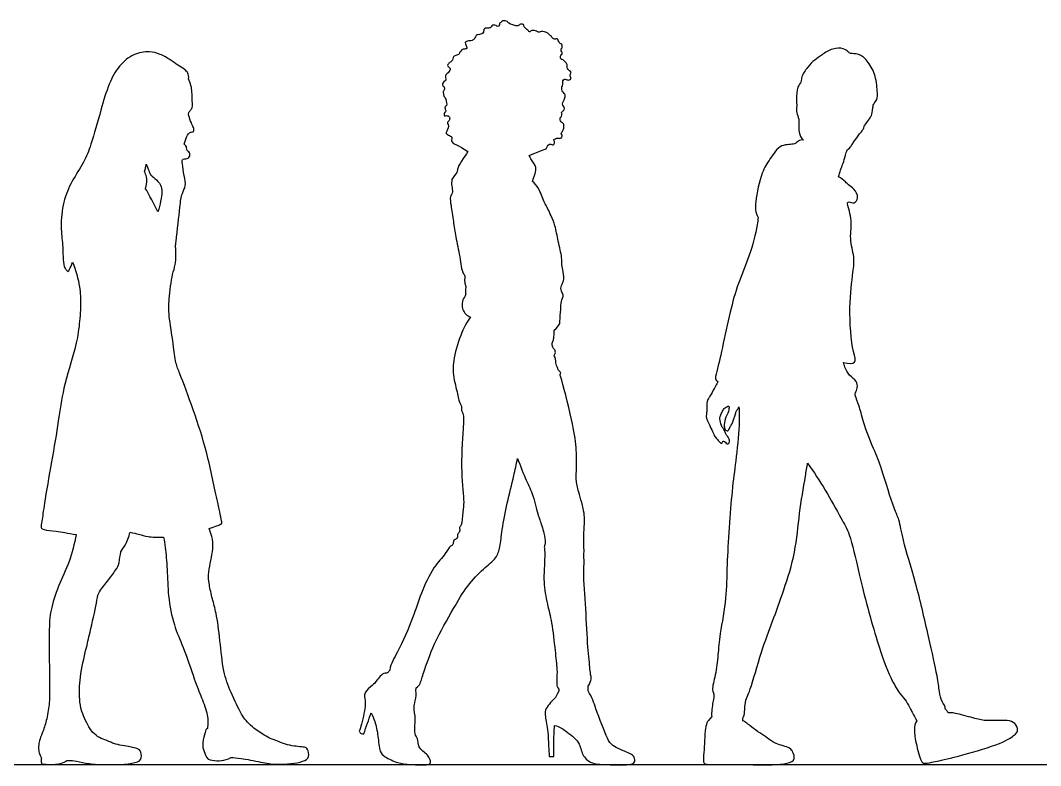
# Model space of a CAD drawing. Header units: millimetres. Extents: x 71.6 to 121.6, y 1.1 to 34.5.
# Drawn here: x 80.25 to 82.641, y 6.647 to 8.393 of the extents above; entities that cross this region are included whole.
import ezdxf

# ---------------------------------------------------------------- set-up
doc = ezdxf.new("R2010")
doc.units = ezdxf.units.MM

msp = doc.modelspace()

# ---------------------------------------------------------------- linework, layer by layer
msp.add_line((78.4179, 6.6488), (87.1405, 6.6488))
for points in [[(81.1764, 6.8216), (81.1777, 6.8285)], [(81.5115, 6.8259), (81.5115, 6.8209)]]:
    msp.add_lwpolyline(points)
for points, knots in [([(81.4421, 8.0769), (81.4756, 8.0905), (81.4836, 8.0913), (81.4844, 8.0992), (81.4913, 8.1057), (81.4987, 8.0996), (81.5041, 8.1074), (81.4974, 8.1148), (81.5049, 8.1157), (81.5088, 8.1189), (81.5167, 8.1149), (81.5217, 8.1248), (81.5154, 8.1276), (81.5221, 8.1354), (81.5229, 8.1384), (81.5254, 8.1501), (81.5188, 8.1544), (81.5156, 8.1573), (81.5144, 8.1623), (81.5148, 8.165), (81.5195, 8.1679), (81.5188, 8.1751), (81.5172, 8.1782), (81.5254, 8.1836), (81.5253, 8.1905), (81.5201, 8.194), (81.5207, 8.2018), (81.5252, 8.2068), (81.5274, 8.2162), (81.5268, 8.2209), (81.5224, 8.2241), (81.5187, 8.228), (81.5181, 8.2354), (81.5201, 8.2404), (81.5222, 8.2463), (81.5197, 8.2518), (81.5253, 8.2577), (81.5326, 8.2526), (81.5412, 8.2548), (81.54, 8.2619), (81.5368, 8.2652), (81.5427, 8.2721), (81.5367, 8.2756), (81.5334, 8.2785), (81.5307, 8.2821), (81.5318, 8.2864), (81.531, 8.2926), (81.5241, 8.2988), (81.5215, 8.3012), (81.5153, 8.3022), (81.5157, 8.3119), (81.5198, 8.3143), (81.5201, 8.3179), (81.5167, 8.3215), (81.5171, 8.3271), (81.5202, 8.3282), (81.5197, 8.3379), (81.5149, 8.3387), (81.5126, 8.3415), (81.5106, 8.3462), (81.5088, 8.3506), (81.5047, 8.3503), (81.502, 8.3492), (81.4968, 8.3518), (81.4963, 8.3544), (81.4884, 8.3604), (81.4877, 8.3644), (81.4694, 8.3695), (81.4672, 8.3638), (81.4569, 8.3698), (81.4529, 8.3699), (81.4454, 8.3696), (81.4439, 8.3652), (81.4387, 8.3712), (81.4298, 8.3776), (81.4304, 8.3848), (81.4241, 8.3847), (81.4198, 8.3845), (81.4171, 8.3803), (81.4085, 8.3804), (81.3909, 8.3876), (81.3917, 8.3916), (81.3793, 8.3944), (81.3772, 8.3879), (81.3716, 8.3874), (81.3738, 8.3828), (81.3678, 8.377), (81.3653, 8.3822), (81.358, 8.383), (81.3543, 8.3814), (81.3518, 8.375), (81.3434, 8.3756), (81.3374, 8.375), (81.3353, 8.3694), (81.3363, 8.3651), (81.3259, 8.3586), (81.3195, 8.3612), (81.3159, 8.355), (81.3144, 8.3495), (81.3082, 8.3458), (81.3025, 8.3457), (81.2928, 8.3442), (81.2918, 8.3388), (81.3005, 8.3247), (81.2862, 8.3283), (81.278, 8.3172), (81.2786, 8.3132), (81.2699, 8.3119), (81.2625, 8.3074), (81.2635, 8.3), (81.2572, 8.2954), (81.2542, 8.2935), (81.2484, 8.2854), (81.2606, 8.2822), (81.2526, 8.2692), (81.244, 8.2656), (81.2486, 8.2529), (81.2429, 8.2512), (81.2392, 8.2466), (81.239, 8.2419), (81.2409, 8.2396), (81.2459, 8.2354), (81.2412, 8.2274), (81.2407, 8.2263), (81.2416, 8.2169), (81.2429, 8.2153), (81.2448, 8.2132), (81.2473, 8.209), (81.2505, 8.1928), (81.2449, 8.1929), (81.2443, 8.1854), (81.2474, 8.1827), (81.246, 8.1794), (81.2415, 8.1747), (81.2445, 8.1677), (81.2483, 8.1715), (81.2577, 8.1678), (81.255, 8.1585), (81.2512, 8.1566), (81.2506, 8.1514), (81.2553, 8.1462), (81.2479, 8.1308), (81.2475, 8.1285), (81.2527, 8.1243), (81.2633, 8.1205), (81.2584, 8.1128), (81.2644, 8.1031), (81.2734, 8.1025), (81.2988, 8.0858)], [0, 0, 0, 0, 0.194335, 0.359377, 0.530588, 0.696871, 0.853548, 1.017464, 1.154185, 1.293759, 1.457902, 1.63047, 1.761334, 1.936665, 2.060162, 2.261195, 2.424222, 2.552788, 2.688368, 2.785561, 2.921889, 3.081574, 3.184745, 3.365237, 3.515908, 3.661652, 3.821337, 3.984479, 4.17349, 4.303403, 4.441477, 4.584384, 4.747286, 4.891772, 5.043281, 5.187219, 5.336578, 5.511908, 5.676311, 5.823962, 5.947407, 6.107957, 6.250411, 6.38565, 6.509917, 6.634398, 6.787741, 6.972413, 7.09074, 7.228265, 7.403376, 7.531991, 7.637764, 7.772979, 7.907668, 8.010592, 8.186053, 8.312962, 8.426165, 8.567424, 8.695862, 8.810056, 8.918209, 9.056463, 9.158024, 9.342977, 9.47356, 9.724595, 9.850706, 10.045452, 10.181742, 10.341893, 10.446569, 10.599177, 10.808474, 10.952274, 11.090969, 11.218689, 11.341384, 11.522189, 11.783543, 11.889068, 12.084731, 12.234189, 12.356166, 12.476097, 12.628147, 12.753052, 12.915284, 13.036205, 13.184643, 13.356466, 13.504246, 13.642038, 13.765264, 13.967543, 14.119099, 14.269047, 14.418431, 14.574958, 14.729115, 14.911458, 15.04392, 15.255146, 15.441552, 15.661234, 15.768997, 15.941466, 16.1175, 16.274217, 16.43532, 16.563001, 16.727199, 16.900188, 17.111527, 17.292831, 17.491853, 17.624067, 17.772504, 17.899387, 18.004913, 18.150371, 18.323397, 18.404262, 18.588855, 18.680876, 18.775526, 18.920554, 19.155964, 19.270323, 19.424233, 19.543005, 19.649903, 19.805214, 19.945959, 20.065072, 20.238305, 20.410129, 20.534354, 20.661437, 20.817964, 21.064821, 21.151295, 21.306519, 21.497375, 21.654941, 21.848303, 22.054958, 22.054958, 22.054958, 22.054958]), ([(82.2478, 8.1893), (82.2485, 8.1927), (82.2503, 8.1999), (82.2596, 8.2079), (82.2585, 8.2294), (82.2547, 8.2684), (82.236, 8.2984), (82.2165, 8.3168), (82.195, 8.3145), (82.1904, 8.3202), (82.1786, 8.3295), (82.1528, 8.3286), (82.1288, 8.3134), (82.1113, 8.3008), (82.095, 8.2849), (82.08, 8.2623), (82.0813, 8.2496), (82.0699, 8.2378), (82.0682, 8.2084), (82.0701, 8.1934), (82.0682, 8.1768), (82.076, 8.1618), (82.0736, 8.1433), (82.0763, 8.1209), (82.0826, 8.1155), (82.0856, 8.1131)], [-5.693672, -5.693672, -5.693672, -5.693672, -5.510761, -5.324423, -5.07175, -4.715246, -4.377617, -4.091231, -3.846381, -3.70214, -3.49387, -3.212734, -2.911313, -2.649669, -2.376014, -2.087034, -1.89606, -1.677495, -1.374827, -1.149266, -0.925202, -0.699495, -0.45293, -0.190289, 0, 0, 0, 0]), ([(80.6439, 8.2567), (80.646, 8.2682), (80.6339, 8.2798), (80.6183, 8.2882), (80.601, 8.3013), (80.5777, 8.3151), (80.5512, 8.3221), (80.5132, 8.3153), (80.4796, 8.2877), (80.4555, 8.2435), (80.4385, 8.1836), (80.4159, 8.1034), (80.3998, 8.0609), (80.369, 8.0166), (80.349, 7.9686), (80.3432, 7.9104), (80.349, 7.869), (80.3494, 7.841), (80.3512, 7.8165), (80.3565, 7.8092), (80.3615, 7.8032), (80.3654, 7.811), (80.3699, 7.8204), (80.3718, 7.8269)], [-12.456278, -12.456278, -12.456278, -12.456278, -12.201205, -11.9458, -11.674889, -11.371371, -11.067095, -10.711661, -10.331314, -9.922309, -9.452195, -8.918395, -8.520026, -8.098275, -7.67226, -7.225335, -6.847501, -6.533467, -6.250575, -6.073346, -5.938096, -5.791971, -5.551026, -5.551026, -5.551026, -5.551026]), ([(80.6336, 8.1032), (80.642, 8.1314), (80.6503, 8.1307), (80.6575, 8.1338), (80.6553, 8.1432), (80.6502, 8.1528), (80.6443, 8.1693), (80.6437, 8.1765), (80.6473, 8.1826), (80.6544, 8.1891), (80.6517, 8.205), (80.6524, 8.2254), (80.65, 8.2406), (80.6463, 8.2516), (80.6439, 8.2567)], [0, 0, 0, 0, 0.260306, 0.457079, 0.67448, 0.943923, 1.268515, 1.472522, 1.671479, 1.900465, 2.203533, 2.559483, 2.865863, 3.186785, 3.186785, 3.186785, 3.186785]), ([(82.2283, 8.1469), (82.2397, 8.1616), (82.2453, 8.1704), (82.2475, 8.1783), (82.2478, 8.1893)], [0, 0, 0, 0, 0.4589706, 0.8732954, 0.8732954, 0.8732954, 0.8732954]), ([(82.2168, 8.1275), (82.2199, 8.1303), (82.2252, 8.1362), (82.2275, 8.1435), (82.2283, 8.1469)], [-6.532126, -6.532126, -6.532126, -6.532126, -6.382283, -6.2652854, -6.2652854, -6.2652854, -6.2652854]), ([(82.0856, 8.1131), (82.0808, 8.1137), (82.0723, 8.1114), (82.0653, 8.1011), (82.0304, 8.1055), (82.0066, 8.0676), (81.9855, 8.0372), (81.9723, 7.9701), (81.9719, 7.9433), (81.9791, 7.9317)], [12.783746, 12.783746, 12.783746, 12.783746, 12.97535, 13.1695, 13.488583, 13.860468, 14.226277, 14.708646, 15.041706, 15.041706, 15.041706, 15.041706]), ([(82.188, 8.0897), (82.1914, 8.0923), (82.1979, 8.0985), (82.2012, 8.1077), (82.2104, 8.1167), (82.2168, 8.1275)], [0, 0, 0, 0, 0.2542352, 0.4814205, 0.7748994, 0.7748994, 0.7748994, 0.7748994]), ([(80.6132, 7.8638), (80.6137, 7.8674), (80.6175, 7.8985), (80.6231, 7.9528), (80.6271, 7.9875), (80.6388, 8.0052), (80.6332, 8.0296), (80.6295, 8.0554), (80.628, 8.0677), (80.6345, 8.0693), (80.6414, 8.0689), (80.6485, 8.0756), (80.646, 8.0859), (80.6395, 8.0882), (80.6399, 8.0948), (80.6371, 8.1009), (80.6336, 8.1032)], [3.327668, 3.327668, 3.327668, 3.327668, 3.397716, 3.913138, 4.245526, 4.494052, 4.778488, 5.077471, 5.240935, 5.371622, 5.520174, 5.70121, 5.876885, 6.013454, 6.151176, 6.333441, 6.333441, 6.333441, 6.333441]), ([(81.2988, 8.0858), (81.289, 8.073), (81.2716, 8.0455), (81.2756, 8.0362), (81.255, 8.0215), (81.2658, 7.9909), (81.2557, 7.9802), (81.2595, 7.9582), (81.2648, 7.9214), (81.2698, 7.8856), (81.2802, 7.8416), (81.2845, 7.8007), (81.2944, 7.7954), (81.288, 7.7806), (81.294, 7.7699)], [0.552185, 0.552185, 0.552185, 0.552185, 0.961764, 1.129169, 1.395702, 1.712657, 1.921609, 2.189224, 2.552209, 2.910703, 3.321104, 3.687749, 3.86023, 4.116226, 4.116226, 4.116226, 4.116226]), ([(82.1675, 8.027), (82.1681, 8.0301), (82.1713, 8.0369), (82.1735, 8.0475), (82.1791, 8.059), (82.1826, 8.0746), (82.1865, 8.0856), (82.188, 8.0897)], [0.1597892, 0.1597892, 0.1597892, 0.1597892, 0.3424408, 0.5282206, 0.7284161, 0.9760529, 1.130165, 1.130165, 1.130165, 1.130165]), ([(81.45, 8.0161), (81.4585, 8.0376), (81.4595, 8.0503), (81.4504, 8.0624), (81.4441, 8.0734), (81.4421, 8.0769)], [-2.6433514, -2.6433514, -2.6433514, -2.6433514, -2.3102244, -1.9187119, -1.7462792, -1.7462792, -1.7462792, -1.7462792]), ([(80.5403, 8.039), (80.5415, 8.0422), (80.5434, 8.0487), (80.5442, 8.0537), (80.5445, 8.0562)], [0, 0, 0, 0, 0.1827939, 0.3401007, 0.3401007, 0.3401007, 0.3401007]), ([(80.5431, 7.999), (80.5464, 8.0143), (80.5467, 8.0243), (80.5424, 8.0349), (80.5403, 8.039)], [1.1869121, 1.1869121, 1.1869121, 1.1869121, 1.5365985, 1.7747838, 1.7747838, 1.7747838, 1.7747838]), ([(80.5445, 8.0562), (80.5493, 8.0459), (80.5514, 8.0389), (80.5551, 8.0302), (80.5653, 8.0235), (80.5802, 8.0082), (80.5817, 7.9913), (80.58, 7.9734), (80.5747, 7.9536), (80.5721, 7.945)], [-3.10774, -3.10774, -3.10774, -3.10774, -2.898656, -2.717321, -2.504433, -2.226408, -1.983403, -1.687092, -1.473518, -1.473518, -1.473518, -1.473518]), ([(81.5007, 7.6675), (81.5152, 7.6793), (81.5134, 7.6891), (81.5175, 7.7162), (81.5157, 7.734), (81.5253, 7.75), (81.516, 7.7583), (81.5171, 7.7733), (81.525, 7.7826), (81.5227, 7.8047), (81.518, 7.8204), (81.5198, 7.8388), (81.5096, 7.8761), (81.5043, 7.9114), (81.4939, 7.9348), (81.4866, 7.9518), (81.4766, 7.968), (81.4657, 8.0009), (81.4552, 8.0111), (81.45, 8.0161)], [1.196029, 1.196029, 1.196029, 1.196029, 1.416843, 1.737872, 2.004925, 2.247453, 2.444966, 2.669698, 2.880878, 3.162742, 3.412135, 3.670216, 4.051958, 4.425974, 4.733283, 4.991621, 5.261569, 5.618938, 5.906054, 5.906054, 5.906054, 5.906054]), ([(82.1791, 7.5918), (82.1914, 7.5883), (82.212, 7.588), (82.1985, 7.6218), (82.1908, 7.721), (82.2012, 7.8005), (82.2059, 7.839), (82.1918, 7.8822), (82.2024, 7.9268), (82.1855, 7.9658), (82.1925, 7.9693), (82.2051, 7.9624), (82.2158, 7.9786), (82.2052, 7.9992), (82.1908, 8.0076), (82.1841, 8.0153), (82.1732, 8.0234), (82.1675, 8.027)], [1.719015, 1.719015, 1.719015, 1.719015, 2.002242, 2.289402, 2.875488, 3.396544, 3.742057, 4.112202, 4.507954, 4.851903, 4.965219, 5.160661, 5.375857, 5.639937, 5.86745, 6.048995, 6.304335, 6.304335, 6.304335, 6.304335]), ([(80.5721, 7.945), (80.5661, 7.957), (80.5536, 7.9807), (80.5466, 7.9929), (80.5431, 7.999)], [-0.6264833, -0.6264833, -0.6264833, -0.6264833, -0.2630415, 0, 0, 0, 0]), ([(81.9791, 7.9317), (81.9785, 7.9261), (81.9752, 7.899), (81.9598, 7.8413), (81.9313, 7.7771), (81.9126, 7.7094), (81.8961, 7.629), (81.8819, 7.5682), (81.8767, 7.5509), (81.8849, 7.5469)], [-7.389641, -7.389641, -7.389641, -7.389641, -7.251875, -6.73838, -6.231782, -5.726, -5.16889, -4.686361, -4.441053, -4.441053, -4.441053, -4.441053]), ([(80.6921, 7.2022), (80.7043, 7.2064), (80.7222, 7.2122), (80.7219, 7.219), (80.7102, 7.27), (80.6883, 7.3816), (80.6568, 7.4755), (80.6247, 7.5638), (80.6128, 7.5904), (80.6086, 7.6357), (80.5969, 7.7015), (80.5975, 7.7381), (80.6051, 7.7989), (80.6141, 7.8197), (80.615, 7.8497), (80.6132, 7.8638)], [8.558636, 8.558636, 8.558636, 8.558636, 8.868715, 8.986701, 9.377045, 9.999633, 10.59242, 11.133779, 11.437464, 11.818945, 12.28489, 12.647345, 13.082397, 13.36474, 13.738584, 13.738584, 13.738584, 13.738584]), ([(80.3718, 7.8269), (80.3796, 7.8084), (80.3901, 7.7689), (80.3915, 7.7272), (80.3877, 7.6736), (80.3784, 7.6225), (80.3487, 7.5302), (80.3392, 7.4544), (80.3229, 7.3596), (80.3059, 7.2653), (80.3007, 7.2217), (80.2965, 7.2047), (80.3057, 7.198), (80.3353, 7.197), (80.36, 7.1915), (80.3803, 7.1882)], [0, 0, 0, 0, 0.449432, 0.826007, 1.239618, 1.662919, 2.226333, 2.738594, 3.309391, 3.881963, 4.260952, 4.479726, 4.647731, 4.955491, 5.328302, 5.328302, 5.328302, 5.328302]), ([(81.294, 7.7699), (81.2933, 7.7661), (81.292, 7.7584), (81.2951, 7.7498), (81.2852, 7.7391), (81.2845, 7.7236), (81.2866, 7.7156), (81.2925, 7.7046), (81.3009, 7.6993), (81.3045, 7.6982)], [0, 0, 0, 0, 0.195114, 0.358242, 0.568058, 0.788607, 0.953922, 1.160609, 1.340539, 1.340539, 1.340539, 1.340539]), ([(81.3045, 7.6982), (81.297, 7.6867), (81.2832, 7.663), (81.2641, 7.6021), (81.2631, 7.5585), (81.2759, 7.5145), (81.2766, 7.501), (81.2855, 7.488), (81.2828, 7.4792), (81.2897, 7.4709), (81.287, 7.4311), (81.2808, 7.3372), (81.2908, 7.2653), (81.2867, 7.2466), (81.2853, 7.2082), (81.2777, 7.2073), (81.2809, 7.1979), (81.2772, 7.1911), (81.2734, 7.189), (81.2759, 7.181), (81.2692, 7.1763), (81.264, 7.1744), (81.2646, 7.1632), (81.2562, 7.1624), (81.2454, 7.1407), (81.216, 7.1111), (81.1878, 7.0493), (81.171, 6.9934), (81.1365, 6.9159), (81.1184, 6.8862), (81.1154, 6.8705)], [0, 0, 0, 0, 0.376065, 0.835612, 1.233009, 1.617765, 1.833595, 2.053484, 2.218302, 2.387466, 2.738405, 3.325239, 3.817587, 4.074465, 4.308717, 4.435902, 4.60072, 4.757664, 4.867809, 5.018625, 5.173917, 5.304547, 5.47738, 5.620539, 5.887953, 6.266284, 6.735957, 7.189788, 7.727571, 8.088034, 8.088034, 8.088034, 8.088034]), ([(81.5807, 6.833), (81.5895, 6.8464), (81.5858, 6.8616), (81.5845, 6.8785), (81.5782, 6.9382), (81.5753, 7.0229), (81.5682, 7.104), (81.5724, 7.1267), (81.5693, 7.1353), (81.572, 7.1486), (81.5693, 7.1673), (81.5713, 7.2045), (81.5736, 7.2377), (81.5583, 7.2875), (81.5514, 7.3166), (81.554, 7.346), (81.5535, 7.3961), (81.5438, 7.4524), (81.5181, 7.5553), (81.514, 7.563), (81.518, 7.5678), (81.5108, 7.572), (81.5079, 7.5821), (81.5045, 7.5867), (81.5051, 7.6033), (81.4994, 7.6072), (81.5046, 7.6124), (81.5031, 7.6222), (81.4963, 7.6268), (81.4958, 7.6372), (81.4999, 7.6447), (81.5, 7.6522), (81.5018, 7.661), (81.5007, 7.6675)], [6.245535, 6.245535, 6.245535, 6.245535, 6.510214, 6.760251, 7.210895, 7.789095, 8.328945, 8.600134, 8.770382, 8.982167, 9.244545, 9.606357, 9.961576, 10.39083, 10.718885, 11.03851, 11.449524, 11.939671, 12.546391, 12.703416, 12.823447, 12.980174, 13.171063, 13.319536, 13.557353, 13.693081, 13.835176, 14.014665, 14.182358, 14.366384, 14.538553, 14.706803, 14.909332, 14.909332, 14.909332, 14.909332]), ([(82.4176, 6.7798), (82.4185, 6.7853), (82.4079, 6.7971), (82.4036, 6.8216), (82.3991, 6.859), (82.3796, 6.9437), (82.3483, 7.0816), (82.3183, 7.1716), (82.3107, 7.2236), (82.2961, 7.2498), (82.2692, 7.343), (82.2508, 7.3871), (82.2242, 7.452), (82.2173, 7.489), (82.2067, 7.5121), (82.2062, 7.5205), (82.2135, 7.5321), (82.2105, 7.549), (82.1921, 7.5602), (82.1821, 7.5805), (82.18, 7.588), (82.1791, 7.5918)], [5.517362, 5.517362, 5.517362, 5.517362, 5.753441, 6.039105, 6.390164, 6.922853, 7.477325, 8.040194, 8.442492, 8.7606, 9.316677, 9.739785, 10.212603, 10.575093, 10.852956, 11.011741, 11.216729, 11.440681, 11.705234, 11.974955, 12.171641, 12.171641, 12.171641, 12.171641]), ([(81.8849, 7.5469), (81.883, 7.5433), (81.8793, 7.5365), (81.8688, 7.517), (81.8639, 7.5089), (81.8585, 7.5006), (81.8586, 7.4838), (81.8587, 7.4751), (81.8569, 7.4639), (81.8591, 7.4568), (81.8649, 7.4451), (81.8722, 7.43), (81.8772, 7.418), (81.8836, 7.4111), (81.8896, 7.4042), (81.8935, 7.4009), (81.8962, 7.4047), (81.8959, 7.4085), (81.9009, 7.4065), (81.9037, 7.4023), (81.9093, 7.3997), (81.9129, 7.4064), (81.9109, 7.414), (81.903, 7.4239), (81.9006, 7.4327), (81.8922, 7.4428), (81.8886, 7.4594), (81.8901, 7.4669), (81.8952, 7.4753), (81.8981, 7.4842), (81.9053, 7.4868), (81.91, 7.4905), (81.9113, 7.4869), (81.9101, 7.4756), (81.9008, 7.4594), (81.8989, 7.443), (81.9011, 7.4334), (81.9091, 7.4296), (81.9127, 7.4404), (81.9175, 7.4463), (81.9264, 7.4715), (81.9274, 7.4778), (81.9325, 7.4842), (81.9342, 7.4876)], [0, 0, 0, 0, 0.200253, 0.466979, 0.64526, 0.820842, 1.05211, 1.22738, 1.413667, 1.568583, 1.773893, 2.01251, 2.217782, 2.393642, 2.568264, 2.682039, 2.792283, 2.887211, 2.99932, 3.134173, 3.258915, 3.396924, 3.556389, 3.757693, 3.929749, 4.136522, 4.369106, 4.526112, 4.703619, 4.874377, 5.032949, 5.157595, 5.243953, 5.432112, 5.68435, 5.916852, 6.091318, 6.23031, 6.400729, 6.574209, 6.863189, 7.016636, 7.209719, 7.209719, 7.209719, 7.209719]), ([(81.9342, 7.4876), (81.9347, 7.4731), (81.9356, 7.4446), (81.9267, 7.3555), (81.9167, 7.2916), (81.9047, 7.1157), (81.9056, 7.0439), (81.8895, 6.956), (81.8848, 6.9065), (81.8807, 6.8616), (81.8693, 6.8245), (81.8773, 6.8134), (81.8728, 6.7981), (81.8694, 6.7705), (81.8703, 6.7615)], [0, 0, 0, 0, 0.37814, 0.901846, 1.390467, 2.137899, 2.648235, 3.174054, 3.58337, 3.987409, 4.331981, 4.519404, 4.763777, 5.052508, 5.052508, 5.052508, 5.052508]), ([(81.1777, 6.8285), (81.1825, 6.8316), (81.1877, 6.84), (81.1959, 6.8685), (81.2189, 6.935), (81.2648, 7.0141), (81.2952, 7.0677), (81.3337, 7.1075), (81.3658, 7.1315), (81.375, 7.1599), (81.3781, 7.1989), (81.3913, 7.2664), (81.4049, 7.3182), (81.4123, 7.3528), (81.4151, 7.3664)], [9.113529, 9.113529, 9.113529, 9.113529, 9.31461, 9.614878, 10.095953, 10.647362, 11.097216, 11.517844, 11.871654, 12.17151, 12.524157, 12.931446, 13.387737, 13.673413, 13.673413, 13.673413, 13.673413]), ([(81.4151, 7.3664), (81.4216, 7.3494), (81.4349, 7.3143), (81.4522, 7.2823), (81.463, 7.2324), (81.4677, 7.2235), (81.4771, 7.1913), (81.4815, 7.1702), (81.477, 7.1602), (81.4795, 7.1514), (81.4783, 7.1171), (81.4753, 7.0773), (81.4844, 7.0241), (81.4966, 6.982), (81.5025, 6.9168), (81.5083, 6.8742), (81.5072, 6.8495), (81.507, 6.8389), (81.508, 6.8303), (81.5115, 6.8259)], [0, 0, 0, 0, 0.430311, 0.798299, 1.19801, 1.392624, 1.724086, 1.998492, 2.175441, 2.342869, 2.674095, 3.053521, 3.473712, 3.865288, 4.335044, 4.722748, 5.001315, 5.193464, 5.380812, 5.380812, 5.380812, 5.380812]), ([(81.9431, 6.7578), (81.9482, 6.7666), (81.947, 6.7903), (81.9532, 6.8086), (81.9624, 6.8275), (81.9865, 6.9163), (82.0129, 6.9837), (82.04, 7.0592), (82.0678, 7.1465), (82.0748, 7.2383), (82.087, 7.3068), (82.0934, 7.3458), (82.0952, 7.3558)], [5.987772, 5.987772, 5.987772, 5.987772, 6.298722, 6.556162, 6.817295, 7.380861, 7.897304, 8.414714, 8.975112, 9.537184, 10.086719, 10.281856, 10.281856, 10.281856, 10.281856]), ([(82.0952, 7.3558), (82.1096, 7.3351), (82.1365, 7.2945), (82.1728, 7.227), (82.1963, 7.1878), (82.2132, 7.0999), (82.2579, 6.933), (82.2869, 6.8554), (82.3107, 6.8148), (82.3265, 6.7983), (82.336, 6.7794), (82.3427, 6.7675), (82.3508, 6.7512)], [0, 0, 0, 0, 0.527951, 1.051091, 1.456624, 2.022111, 2.695844, 3.251864, 3.655887, 3.939717, 4.218329, 4.475313, 4.475313, 4.475313, 4.475313]), ([(80.8376, 6.709), (80.832, 6.7118), (80.821, 6.7177), (80.793, 6.7362), (80.7783, 6.7522), (80.7666, 6.7674), (80.7422, 6.8198), (80.7245, 6.8657), (80.7178, 6.9413), (80.7097, 7.0032), (80.6997, 7.0363), (80.6918, 7.0718), (80.6891, 7.1009), (80.7031, 7.1539), (80.6992, 7.1829), (80.6948, 7.1962), (80.6921, 7.2022)], [-4.795156, -4.795156, -4.795156, -4.795156, -4.545546, -4.21587, -3.952081, -3.705076, -3.276195, -2.866432, -2.425221, -1.973714, -1.634286, -1.298918, -0.984145, -0.563716, -0.253539, 0, 0, 0, 0]), ([(80.3803, 7.1882), (80.3763, 7.1667), (80.3658, 7.1238), (80.3381, 7.0686), (80.319, 7.0092), (80.3162, 6.9594), (80.3184, 6.8324), (80.3182, 6.7921), (80.3112, 6.7516), (80.3046, 6.7324), (80.3009, 6.723)], [-3.462876, -3.462876, -3.462876, -3.462876, -2.998644, -2.544849, -2.106414, -1.686953, -1.047481, -0.670204, -0.316625, 0, 0, 0, 0]), ([(80.4433, 6.7086), (80.4375, 6.7108), (80.4259, 6.7176), (80.4114, 6.7319), (80.3917, 6.774), (80.3878, 6.8026), (80.3879, 6.8549), (80.4038, 6.9198), (80.4123, 6.9572), (80.4289, 7.0275), (80.4307, 7.0512), (80.454, 7.0785), (80.4727, 7.104), (80.483, 7.1212), (80.483, 7.149), (80.4967, 7.162), (80.504, 7.1831), (80.5066, 7.1937)], [0, 0, 0, 0, 0.248357, 0.507976, 0.891027, 1.202756, 1.61443, 2.078642, 2.451625, 2.928835, 3.210203, 3.544287, 3.869032, 4.124809, 4.412706, 4.658242, 4.98621, 4.98621, 4.98621, 4.98621]), ([(80.5066, 7.1937), (80.5145, 7.1922), (80.5335, 7.1879), (80.5427, 7.1827), (80.5711, 7.1819), (80.5853, 7.1817)], [6.6124238, 6.6124238, 6.6124238, 6.6124238, 6.7723559, 7.0476433, 7.2945207, 7.2945207, 7.2945207, 7.2945207]), ([(80.5853, 7.1817), (80.5868, 7.1737), (80.59, 7.1571), (80.5943, 7.104), (80.5952, 7.0447), (80.6082, 6.9754), (80.6313, 6.9272), (80.6576, 6.8477), (80.6738, 6.8067), (80.6903, 6.766), (80.6893, 6.744), (80.6881, 6.7334)], [0, 0, 0, 0, 0.28335, 0.694251, 1.145964, 1.62054, 2.045372, 2.512014, 2.89864, 3.27038, 3.593956, 3.593956, 3.593956, 3.593956]), ([(81.1083, 6.8634), (81.0995, 6.8653), (81.0847, 6.8455), (81.0759, 6.8344), (81.0535, 6.8185), (81.0584, 6.7982), (81.0586, 6.7812), (81.047, 6.7346), (81.0447, 6.7299), (81.0436, 6.7273), (81.0447, 6.7251), (81.0483, 6.7211), (81.0528, 6.7209), (81.0548, 6.7212), (81.0604, 6.7375), (81.0661, 6.7539), (81.0717, 6.7702)], [6.329738, 6.329738, 6.329738, 6.329738, 6.632734, 6.881363, 7.17152, 7.41932, 7.679867, 8.082522, 8.253734, 8.253734, 8.253734, 8.414699, 8.56205, 8.56205, 8.56205, 8.988964, 8.988964, 8.988964, 8.988964]), ([(81.1154, 6.8705), (81.1148, 6.8693), (81.1135, 6.8669), (81.1102, 6.8643), (81.1083, 6.8634)], [-0.2539489, -0.2539489, -0.2539489, -0.2539489, -0.1412612, 0, 0, 0, 0]), ([(81.0717, 6.7702), (81.0751, 6.7637), (81.0815, 6.7497), (81.0888, 6.7163), (81.0905, 6.6794), (81.104, 6.6662), (81.1356, 6.6515), (81.1623, 6.6494), (81.205, 6.6468), (81.2134, 6.654), (81.2053, 6.6736), (81.1806, 6.6877), (81.1828, 6.7106), (81.1713, 6.721), (81.1775, 6.7556), (81.171, 6.7831), (81.1747, 6.7967), (81.1794, 6.8165), (81.1764, 6.8216)], [0.70272, 0.70272, 0.70272, 0.70272, 0.971719, 1.310185, 1.65066, 1.889539, 2.215228, 2.530737, 2.895456, 3.052479, 3.295173, 3.594286, 3.846202, 4.055066, 4.386005, 4.687521, 4.912561, 5.181734, 5.181734, 5.181734, 5.181734]), ([(81.5115, 6.8209), (81.5074, 6.8135), (81.5042, 6.8055), (81.4954, 6.7979), (81.4832, 6.7836), (81.4775, 6.7683), (81.4866, 6.7354), (81.4876, 6.6922), (81.4889, 6.6762), (81.4894, 6.6683), (81.4929, 6.6683), (81.4965, 6.6683), (81.5001, 6.6683), (81.4996, 6.6852), (81.5003, 6.7191), (81.5015, 6.7335), (81.5021, 6.7407)], [6.041853, 6.041853, 6.041853, 6.041853, 6.237361, 6.447919, 6.706096, 6.941354, 7.291504, 7.69188, 7.986783, 7.986783, 7.986783, 8.184927, 8.184927, 8.184927, 8.615607, 8.897358, 8.897358, 8.897358, 8.897358]), ([(81.5021, 6.7407), (81.5143, 6.7377), (81.5282, 6.7272), (81.5619, 6.7034), (81.5651, 6.6716), (81.5873, 6.65), (81.6229, 6.6495), (81.6814, 6.6459), (81.6917, 6.6569), (81.6876, 6.6704), (81.6747, 6.6764), (81.6354, 6.693), (81.6254, 6.7098), (81.5984, 6.7784), (81.5904, 6.8061), (81.5804, 6.8215)], [0.862592, 0.862592, 0.862592, 0.862592, 1.154941, 1.558733, 1.908324, 2.234371, 2.623003, 3.104548, 3.31663, 3.528756, 3.770638, 4.173815, 4.464265, 5.010956, 5.384326, 5.384326, 5.384326, 5.384326]), ([(81.5804, 6.8215), (81.5808, 6.8238), (81.5811, 6.8284), (81.5809, 6.8315), (81.5807, 6.833)], [0, 0, 0, 0, 0.1511675, 0.2738574, 0.2738574, 0.2738574, 0.2738574]), ([(82.3508, 6.7512), (82.3468, 6.7461), (82.345, 6.7293), (82.3462, 6.7159), (82.3503, 6.6937), (82.3572, 6.6696), (82.3621, 6.653), (82.3708, 6.651), (82.3888, 6.6549), (82.4382, 6.6656), (82.549, 6.6967), (82.5824, 6.7191), (82.5896, 6.7283), (82.5824, 6.7476), (82.5642, 6.753), (82.5403, 6.7526), (82.5113, 6.7511), (82.487, 6.7568), (82.4407, 6.7705), (82.4287, 6.7706), (82.4248, 6.7701)], [0, 0, 0, 0, 0.086771, 0.173541, 0.260312, 0.347083, 0.433853, 0.520624, 0.607395, 0.694166, 0.780936, 0.867707, 0.954478, 1.041248, 1.128019, 1.21479, 1.30156, 1.388331, 1.475102, 1.535635, 1.535635, 1.535635, 1.535635]), ([(82.4248, 6.7701), (82.4235, 6.7724), (82.4205, 6.7767), (82.4186, 6.7788), (82.4176, 6.7798)], [-0.2782539, -0.2782539, -0.2782539, -0.2782539, -0.1175944, 0, 0, 0, 0]), ([(81.8703, 6.7615), (81.8629, 6.7536), (81.858, 6.7468), (81.8541, 6.7272), (81.8537, 6.6976), (81.8511, 6.6722), (81.8501, 6.6503), (81.8649, 6.6489), (81.9264, 6.6491), (81.9697, 6.6488), (82.0457, 6.6474), (82.0672, 6.6613), (82.0608, 6.6781), (82.0541, 6.6899), (82.0191, 6.6968), (82.0032, 6.7105), (81.9633, 6.7355), (81.9497, 6.7495), (81.943, 6.7517)], [-6.184822, -6.184822, -6.184822, -6.184822, -5.990815, -5.729075, -5.40454, -5.094157, -4.843092, -4.646523, -4.190039, -3.769806, -3.297907, -3.033945, -2.809699, -2.59375, -2.249664, -1.967228, -1.593928, -1.322557, -1.322557, -1.322557, -1.322557]), ([(80.3009, 6.723), (80.2948, 6.7093), (80.2914, 6.6925), (80.2923, 6.6769), (80.2988, 6.6643)], [-1.9410237, -1.9410237, -1.9410237, -1.9410237, -1.4587915, -1.0389528, -1.0389528, -1.0389528, -1.0389528]), ([(80.6881, 6.7334), (80.6851, 6.7326), (80.6819, 6.7232), (80.6765, 6.7009), (80.6768, 6.6863), (80.6828, 6.6736)], [-1.9459939, -1.9459939, -1.9459939, -1.9459939, -1.716253, -1.3541795, -1.0389528, -1.0389528, -1.0389528, -1.0389528]), ([(80.2988, 6.6643), (80.298, 6.6614), (80.299, 6.6531), (80.2995, 6.6499), (80.3222, 6.6492), (80.3459, 6.6489), (80.3587, 6.6588), (80.3668, 6.6585), (80.3754, 6.6589), (80.4017, 6.6518), (80.4374, 6.648), (80.5197, 6.6497), (80.5359, 6.6626), (80.5316, 6.6827), (80.5224, 6.6868), (80.5067, 6.6909), (80.4681, 6.6959), (80.4547, 6.7053), (80.4433, 6.7086)], [-8.003723, -8.003723, -8.003723, -8.003723, -7.826483, -7.735043, -7.473454, -6.93151, -6.93151, -6.93151, -6.639343, -6.236094, -5.860657, -5.407634, -5.158392, -4.915225, -4.742982, -4.509994, -4.140022, -3.867197, -3.867197, -3.867197, -3.867197]), ([(80.6828, 6.6736), (80.6859, 6.6609), (80.7057, 6.6576), (80.7294, 6.6564), (80.7426, 6.6659), (80.7507, 6.6652), (80.7668, 6.6639), (80.8149, 6.6548), (80.8504, 6.647), (80.9111, 6.6533), (80.9278, 6.6656), (80.9243, 6.6859), (80.9153, 6.6903), (80.8995, 6.6907), (80.8611, 6.6973), (80.848, 6.7072), (80.8376, 6.709)], [-8.003723, -8.003723, -8.003723, -8.003723, -7.720484, -7.133688, -7.133688, -7.133688, -6.81734, -6.380718, -5.974209, -5.483692, -5.213823, -4.950531, -4.764032, -4.511762, -4.11117, -3.815765, -3.815765, -3.815765, -3.815765])]:
    msp.add_open_spline(points, degree=3, knots=knots)
msp.add_open_spline([(81.943, 6.7517), (81.9431, 6.7544), (81.9431, 6.7578)], degree=2)

doc.saveas('drawing.dxf')
